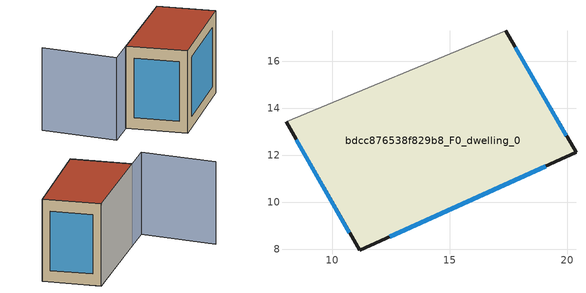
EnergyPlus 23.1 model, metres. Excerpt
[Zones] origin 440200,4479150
bdcc876538f829b8_F0_dwelling_0
 floor ground (EU_floor_Construction): 20.36,12.11 17.37,17.3 8.03,13.41 11.16,7.94 z0
 wall outside (EU_wall_Construction): 17.37,17.3 20.36,12.11 11.16,7.94 8.03,13.41 z0:9
 wall adiabatic (EU_wall_Construction): 8.03,13.41 17.37,17.3 z0:9
 window (EU_Window_Construction): 17.79,16.58 19.95,12.83 / 19.09,11.53 12.43,8.52 / 10.72,8.7 8.46,12.65 z1.25:7.75
 roof outside (EU_roof_Construction): 17.37,17.3 20.36,12.11 11.16,7.94 8.03,13.41 z9
shading: 17.37,17.3 5.32,12.28 / 5.32,12.28 2.31,19.49 z0:9
[Building]
EU S2 Campaign: North Axis=0; Terrain=City; Solar Distribution=FullExterior
[Site:Location]
Madrid: Latitude=40.5; Longitude=-3.5; Time Zone=1; Elevation=609
[SizingPeriod:WeatherFileDays]
AnnualSizingPeriod: Begin Month=1; Begin Day of Month=1; End Month=12; End Day of Month=31; Day of Week for Start Day=Monday; Use Weather File Daylight Saving Period=No; Use Weather File Rain and Snow Indicators=No
[MATERIAL]
EU_InternalMass_Material: Roughness=MediumRough; Thickness=0.1; Conductivity=1; Density=1800; Specific Heat=900; Thermal Absorptance=0.9; Solar Absorptance=0.7; Visible Absorptance=0.7
[MATERIAL:NOMASS] Roughness=MediumRough; Thermal Absorptance=0.9; Solar Absorptance=0.7; Visible Absorptance=0.7
Name | Thermal Resistance
EU_wall_NoMass | 1.60022
EU_roof_NoMass | 1.57597
EU_floor_NoMass | 0.470652
[WINDOWMATERIAL:SIMPLEGLAZINGSYSTEM]
EU_Window_SimpleGlazing: UFactor=3.28802; Solar Heat Gain Coefficient=0.85; Visible Transmittance=0.85
[CONSTRUCTION]
EU_wall_Construction: EU_wall_NoMass
EU_roof_Construction: EU_roof_NoMass
EU_floor_Construction: EU_floor_NoMass
EU_InternalMass_Construction: EU_InternalMass_Material
EU_Window_Construction: EU_Window_SimpleGlazing
[ZONE]
bdcc876538f829b8_F0_dwelling_0: Type=1; Multiplier=1; Ceiling Height=autocalculate; Volume=555.43; Floor Area=autocalculate; Part of Total Floor Area=Yes
[INTERNALMASS]
bdcc876538f829b8_F0_dwelling_0_EU_InternalMass: Construction=EU_InternalMass_Construction; Zone or ZoneList=bdcc876538f829b8_F0_dwelling_0; Surface Area=61.7144
[OTHEREQUIPMENT]
EU_Step8_InternalGain_bdcc876538f829b8_F0_dwelling_0_f000: Fuel Type=Electricity; Zone or ZoneList or Space or SpaceList=bdcc876538f829b8_F0_dwelling_0; Schedule=EU_Step8_GainSchedule_bdcc876538f829b8_F0_dwelling_0_f000; Design Level Calculation Method=Watts/Area; Power per Zone Floor Area=1; Fraction Latent=0; Fraction Radiant=0; Fraction Lost=0; Carbon Dioxide Generation Rate=0; EndUse Subcategory=EU_Step8_InternalGains
[ZONEVENTILATION:DESIGNFLOWRATE]
EU_ConstantAir_bdcc876538f829b8_F0_dwelling_0: Zone or ZoneList or Space or SpaceList=bdcc876538f829b8_F0_dwelling_0; Schedule=EU_AlwaysOn; Design Flow Rate Calculation Method=AirChanges/Hour; Air Changes per Hour=0.480704; Ventilation Type=Natural; Fan Pressure Rise=0; Fan Total Efficiency=1; Constant Term Coefficient=1; Temperature Term Coefficient=0; Velocity Term Coefficient=0; Velocity Squared Term Coefficient=0; Minimum Indoor Temperature=-100; Maximum Indoor Temperature=100; Delta Temperature=-100; Minimum Outdoor Temperature=-100; Maximum Outdoor Temperature=100; Maximum Wind Speed=40
[HVACTEMPLATE:THERMOSTAT]
EU_HeatOnly_bdcc876538f829b8_F0_dwelling_0: Constant Heating Setpoint=20; Constant Cooling Setpoint=50
[HVACTEMPLATE:ZONE:IDEALLOADSAIRSYSTEM]
bdcc876538f829b8_F0_dwelling_0: Template Thermostat=EU_HeatOnly_bdcc876538f829b8_F0_dwelling_0; System Availability Schedule=EU_AlwaysOn; Maximum Heating Supply Air Temperature=50; Minimum Cooling Supply Air Temperature=13; Maximum Heating Supply Air Humidity Ratio=0.0156; Minimum Cooling Supply Air Humidity Ratio=0.0077; Heating Limit=NoLimit; Cooling Limit=NoLimit; Heating Availability Schedule=EU_AlwaysOn; Cooling Availability Schedule=EU_CoolingOff; Dehumidification Control Type=ConstantSensibleHeatRatio; Cooling Sensible Heat Ratio=0.7; Dehumidification Setpoint=60; Humidification Control Type=None; Humidification Setpoint=30; Outdoor Air Method=None; Outdoor Air Flow Rate per Person=0.00944; Outdoor Air Flow Rate per Zone Floor Area=0; Outdoor Air Flow Rate per Zone=0; Demand Controlled Ventilation Type=None; Outdoor Air Economizer Type=NoEconomizer; Heat Recovery Type=None; Sensible Heat Recovery Effectiveness=0.7; Latent Heat Recovery Effectiveness=0.65
[SIZING:ZONE]
bdcc876538f829b8_F0_dwelling_0: Zone Cooling Design Supply Air Temperature Input Method=SupplyAirTemperature; Zone Cooling Design Supply Air Temperature=13; Zone Heating Design Supply Air Temperature Input Method=SupplyAirTemperature; Zone Heating Design Supply Air Temperature=50; Zone Cooling Design Supply Air Humidity Ratio=0.008; Zone Heating Design Supply Air Humidity Ratio=0.008; Cooling Design Air Flow Method=DesignDay; Cooling Design Air Flow Rate=0; Cooling Minimum Air Flow per Zone Floor Area=0.000762; Cooling Minimum Air Flow=0; Cooling Minimum Air Flow Fraction=0.2; Heating Design Air Flow Method=DesignDay; Heating Design Air Flow Rate=0; Heating Maximum Air Flow per Zone Floor Area=0.002032; Heating Maximum Air Flow=0.141576; Heating Maximum Air Flow Fraction=0.3; Account for Dedicated Outdoor Air System=No; Dedicated Outdoor Air System Control Strategy=NeutralSupplyAir; Dedicated Outdoor Air Low Setpoint Temperature for Design=autosize; Dedicated Outdoor Air High Setpoint Temperature for Design=autosize; Zone Load Sizing Method=Sensible Load Only No Latent Load; Zone Latent Cooling Design Supply Air Humidity Ratio Input Method=HumidityRatioDifference; Zone Cooling Design Supply Air Humidity Ratio Difference=0.005; Zone Latent Heating Design Supply Air Humidity Ratio Input Method=HumidityRatioDifference; Zone Humidification Design Supply Air Humidity Ratio Difference=0.005
[SCHEDULE:CONSTANT]
Name | Hourly Value
EU_AlwaysOn | 1
EU_CoolingOff | 0
[SCHEDULE:FILE]
EU_Step8_GainSchedule_bdcc876538f829b8_F0_dwelling_0_f000: File=../../schedules/bdcc876538f829b8/bdcc876538f829b8_F0_dwelling_0_f000_gain.csv; Column Number=1; Rows to Skip at Top=0; Number of Hours of Data=8760; Column Separator=Comma; Interpolate to Timestep=No; Minutes per Item=60; Adjust Schedule for Daylight Savings=Yes
